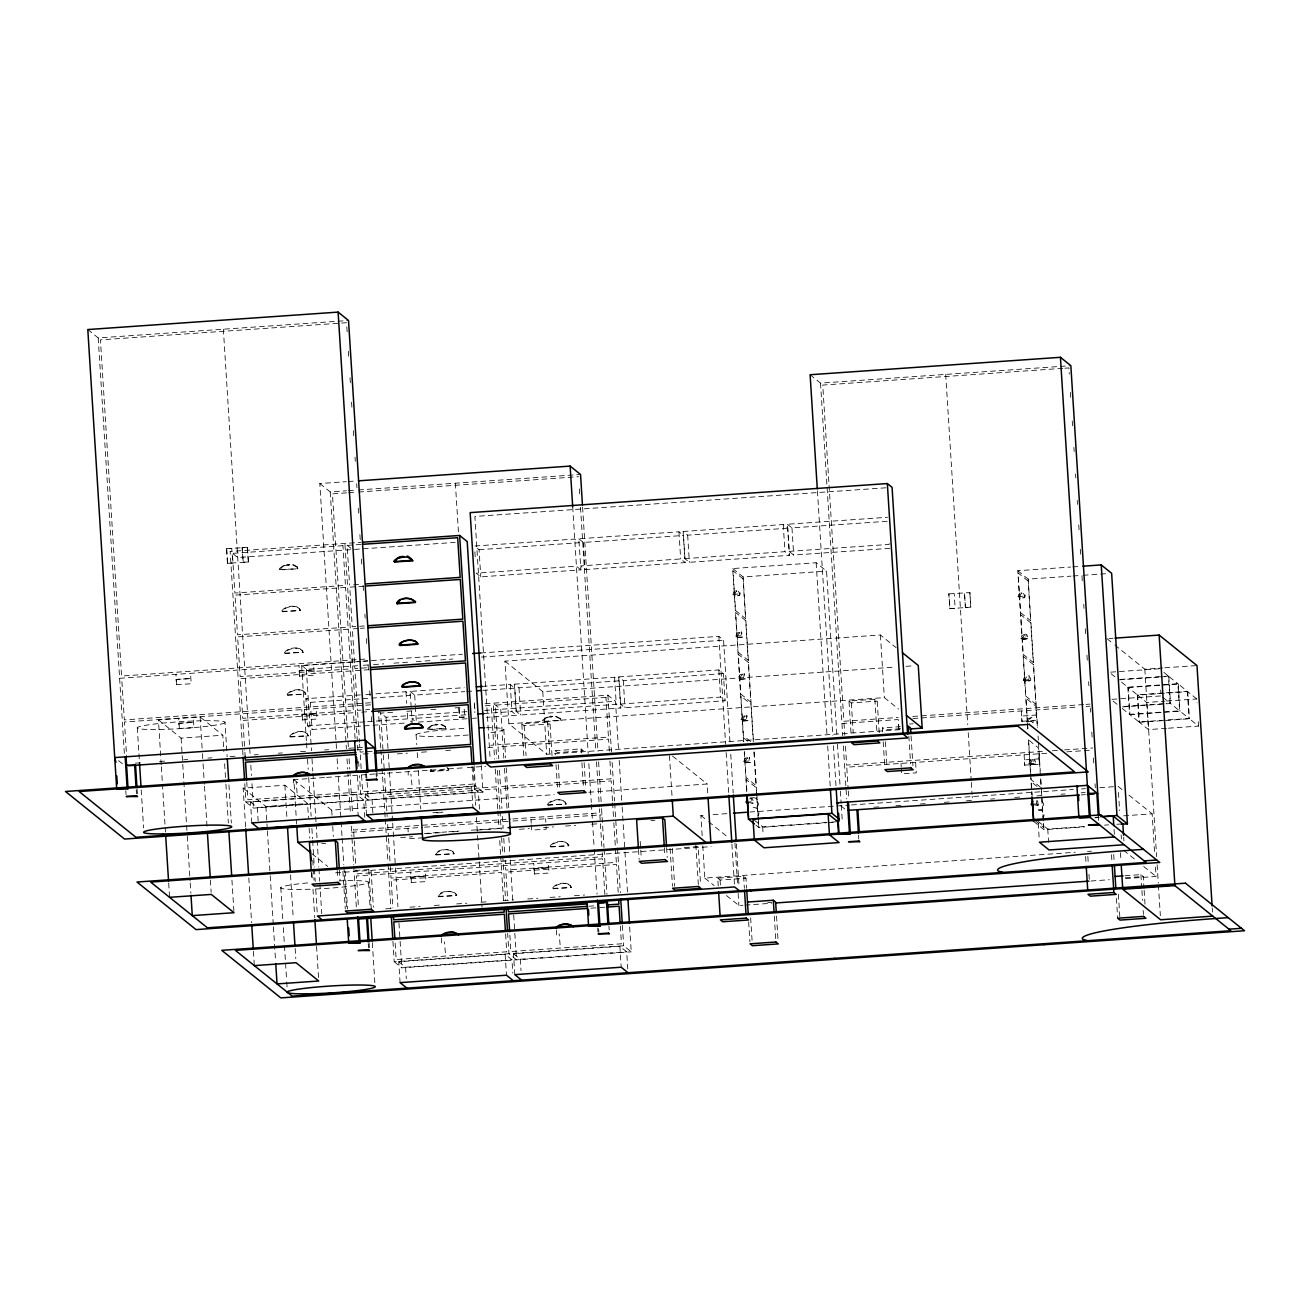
<?xml version="1.0" encoding="UTF-8"?>
<svg xmlns="http://www.w3.org/2000/svg" width="1310" height="1310" viewBox="0 0 1310 1310"><rect width="100%" height="100%" fill="white"/><g stroke="black" fill="none" stroke-linecap="round" stroke-linejoin="round"><path stroke-width="0.75" stroke-dasharray="5 3.75" d="M734.73 595.133C736.187 584.424 746.258 597.18 734.681 595.706L733.027 594.38C735.811 583.343 745.21 598.981 734.681 595.706M737.35 636.889L738.447 633.942L741.542 631.797L737.284 633.008L735.647 636.152L737.301 637.479L742.754 637.102L741.542 631.797L741.1 635.759L742.754 637.102L737.301 637.479M739.986 678.662L741.083 675.714L744.162 673.553L739.921 674.765L738.283 677.909L739.937 679.235L745.374 678.858L744.162 673.553L743.72 677.532L745.374 678.858L739.937 679.235M742.606 720.418L743.703 717.471L746.798 715.309L742.541 716.537L740.903 719.665L742.557 720.991L747.994 720.615L746.798 715.309L746.356 719.288L747.994 720.615L742.557 720.991M745.243 762.174L746.34 759.227L749.418 757.082L745.177 758.293L743.54 761.421L745.177 762.764L750.63 762.371L749.418 757.082L748.976 761.044L750.63 762.371L745.177 762.764M1019.802 597.311C1021.26 586.602 1031.33 599.358 1019.753 597.9L1018.099 596.558C1020.899 585.537 1030.282 601.159 1019.753 597.9M1022.373 639.657L1023.536 636.12L1026.712 634.171L1025.108 634.138L1021.964 635.547L1020.736 638.33L1022.373 639.657L1027.793 638.723M1025.01 681.413C1025.648 670.065 1037.684 682.346 1025.01 681.413L1023.356 680.087L1023.798 678.302L1027.728 675.894L1029.463 675.927L1028.808 679.71L1030.413 680.496M1030.266 764.942L1031.412 761.405L1034.589 759.456L1032.984 759.423L1029.84 760.832L1028.612 763.615L1030.266 764.942L1035.67 764.008M1036.718 800.541L1036.619 803.947L1038.24 804.733M408.196 775.127L408.212 771.557M411.93 784.919L410.881 774.112M1027.711 721.957C1028.432 717.569 1034.179 716.374 1033.05 722.219M431.203 769.74L430.728 771.492L448.921 770.231L447.692 768.102L448.921 770.231M435.935 854.464C437.212 850.223 451.295 846.375 454.161 853.743L435.984 855.021C435.984 848.585 449.232 848.438 453.391 851.991M438.572 896.237C439.833 891.995 453.931 888.147 456.797 895.516L438.621 896.777C438.621 890.341 451.852 890.21 456.027 893.747M279.292 569.048C278.506 569.162 285.449 562.891 289.723 564.741L283.026 566.149L279.816 569.997L298.009 568.736C298.14 565.019 283.861 561.728 297.223 566.984M281.928 610.804C285.465 605.335 297.566 604.139 300.629 610.493L282.452 611.77C281.11 608.904 294.963 603.091 299.859 608.741M284.548 652.56C288.085 647.091 300.203 645.895 303.265 652.265L285.072 653.526C283.746 650.661 297.599 644.847 302.479 650.497M287.185 694.316C290.722 688.847 302.823 687.652 305.885 694.022L287.709 695.283C286.366 692.417 300.219 686.604 305.115 692.253M289.805 736.089C293.342 730.603 305.459 729.424 308.505 735.778L290.329 737.039C289.002 734.173 302.856 728.376 307.735 734.026M427.584 728.769C426.798 728.884 433.725 722.629 437.999 724.463L431.301 725.887L428.108 729.736L446.284 728.458C446.415 724.741 432.153 721.45 445.515 726.706M430.204 770.526L430.728 771.492L430.744 769.379M542.307 720.778C541.521 720.893 548.464 714.621 552.722 716.472L546.024 717.896L542.831 721.745L561.008 720.467C561.155 716.75 546.876 713.459 560.238 718.715M547.564 804.291C551.101 798.822 563.202 797.626 566.264 803.996L548.088 805.257C546.761 802.391 560.615 796.578 565.494 802.228M550.2 846.063C553.737 840.578 565.838 839.399 568.9 845.752L550.708 847.013C549.381 844.148 563.234 838.351 568.114 844M552.82 887.82C556.357 882.351 568.458 881.155 571.52 887.509L553.344 888.786C552.018 885.92 565.855 880.107 570.751 885.756M293.358 783.2L293.489 779.548M297.092 792.992L296.158 782.119M441.65 942.938L441.667 937.894M445.367 952.714L444.434 941.841M556.373 934.931L556.39 929.904M560.107 944.723L559.157 933.85M749.811 799.002L752.071 797.986M749.975 798.052L752.202 797.986M87.803 329.547L98.201 337.931L348.526 320.491M346.56 322.719L100.428 339.863L121.568 676.042L367.717 658.897M810.12 374.742L820.518 383.126L1070.843 365.686M1062.836 368.339L822.745 385.075L843.886 721.253L898.136 717.471M1064.85 368.208L1068.894 367.913L1069.271 374.038M336.49 748.518L319.82 483.537L346.266 481.687M348.296 481.54L354.404 481.114M319.82 483.537L330.218 491.921L346.364 490.792M348.394 490.66L356.467 490.087M358.481 489.956L580.543 474.482M346.56 492.871L332.429 493.854L348.46 748.534M348.575 492.74L356.648 492.167M358.662 492.036L578.578 476.709M885.969 487.795L474.875 516.435L490.136 758.85M248.491 561.99L243.087 562.203L242.153 547.58L247.377 547.22L248.491 561.99L227.432 563.3L226.515 548.677L231.919 548.464M226.515 548.677L247.557 547.383M242.989 755.149L230.167 551.444L361.003 542.324M361.183 544.403L347.117 545.386L349.606 585.062M350.458 549.692L237.732 557.536L230.167 551.444M354.47 549.414L455.11 542.389M227.432 563.3L232.836 563.087L231.723 548.317M580.903 569.866L576.367 566.215L476.234 573.191L480.77 576.842L580.903 569.866L578.823 538.77L678.957 531.794L683.492 535.462L685.195 562.596L585.079 569.572L580.526 565.92L680.66 558.944L685.195 562.596M683.132 531.5L783.249 524.524L787.785 528.192L789.504 555.325L689.371 562.301L684.835 558.649L683.132 531.5L687.668 535.168L787.785 528.192M889.801 548.35L793.68 555.047L789.128 551.379L787.425 524.246L887.558 517.27M479.067 549.692L579.2 542.717L574.648 539.065L474.531 546.041L479.067 549.692L480.77 576.842M578.823 538.77L583.376 542.438L683.492 535.462M787.425 524.246L791.96 527.897L888.082 521.2M283.893 565.543L292.949 564.905M279.325 569.604L298.009 568.736M684.835 558.649L784.952 551.674L789.504 555.325M789.128 551.379L889.261 544.403L889.015 540.522M353.635 584.784L361.675 584.227M363.803 586.176L349.737 587.158L352.243 626.819L364.295 625.983M743.605 741.706L732.716 568.556L816.146 562.743L826.561 571.127L836.943 736.138M732.716 568.556L743.114 576.94L826.561 571.127M281.961 611.361L300.645 610.493M1027.269 721.483L1017.788 570.734L1070.696 567.05M1072.743 566.902L1080.881 566.346M733.027 594.38L738.463 594.003M1017.788 570.734L1028.203 579.118L1070.925 576.138M1072.972 576.007L1081.11 575.434M1083.141 575.286L1107.572 573.583M358.4 628.489L352.374 628.915L354.863 668.591L368.929 667.609M360.414 628.358L364.426 628.079M948.833 593.872L969.891 592.578L970.808 607.201L949.947 608.642L948.833 593.872L949.947 608.642M1018.099 596.558L1023.552 596.181M284.581 653.133L303.265 652.249M949.75 608.495L955.154 608.282L954.237 593.676M965.404 607.398L964.487 592.791L965.404 607.398L970.808 607.201M306.393 740.821L301.644 665.447L360.659 661.337M362.706 661.19L462.414 654.247M480.737 652.969L718.846 636.382L723.562 640.197L730.112 744.08M119.619 678.285L367.848 660.977M735.647 636.152L741.1 635.759M301.644 665.447L306.376 669.263L361.331 665.431M363.361 665.283L371.5 664.727M373.53 664.579L383.715 663.875M393.884 663.155L408.13 662.172M416.269 661.599L432.546 660.469M440.684 659.896L452.9 659.045M481.392 657.063L723.562 640.197M176.08 679.415L190.867 678.564L176.08 679.415L176.588 684.803L175.933 674.355M299.155 670.851L313.941 669.983L299.155 670.851L299.662 676.222L299.007 665.775M369.06 669.688L354.994 670.671L357.499 710.347L363.525 709.922M899.741 729.686L546.712 754.282L508.886 723.791L504.94 661.141L880.418 634.99L896.171 647.697M176.408 684.639L191.195 683.771L190.54 673.34M299.482 676.075L314.269 675.207L313.614 664.76M1020.736 638.33L1026.172 637.954C1030.38 641.523 1024.944 628.489 1026.172 637.954M1022.439 639.083L1027.793 638.707M287.201 694.889L305.885 694.022M1108.997 638.559L1113.009 638.281M404.2 723.087L312.075 729.506L307.539 725.855L305.836 698.705L363.902 694.66M365.916 694.529L373.923 693.956M375.921 693.825L405.953 691.729L410.505 695.397L310.372 702.373L305.836 698.705M367.619 721.663L407.672 718.879L412.208 722.53L410.128 691.434L464.199 687.668M482.227 686.424L510.261 684.459L514.797 688.127L516.5 715.276L486.468 717.356M514.437 684.18L614.554 677.204L619.106 680.856L620.809 708.006L520.676 714.982L516.14 711.314L514.437 684.18L518.973 687.832L619.106 680.856M618.729 676.91L718.862 669.934L723.398 673.586L725.101 700.735L624.985 707.711L620.432 704.059L618.729 676.91L623.265 680.561L723.398 673.586M410.128 691.434L414.68 695.102L464.739 691.615M466.737 691.467L472.746 691.058M482.751 690.354L514.797 688.127M370.468 702.75L124.335 719.894L121.699 678.138M504.94 661.141L542.782 691.647L895.811 667.036M906.012 666.332L914.167 665.758M370.599 704.829L124.466 721.99L126.595 755.788M161.228 764.712L158.412 719.829L200.119 716.93L222.831 735.221L223.863 751.547M365.539 709.791L369.551 709.512M178.831 723.267L193.634 722.399L178.831 723.267L179.355 728.638L178.7 718.207M301.906 714.703L316.692 713.835L301.906 714.703L302.43 720.074L301.775 709.627M361.642 712.149L369.682 711.592M485.126 703.732L607.905 695.184L615.471 701.276L618.549 750.172M392.722 712.28L380.67 713.115L383.159 752.792M406.804 711.297L414.844 710.724M430.925 709.611L438.965 709.054M455.045 707.924L463.085 707.367M485.191 705.828L491.217 705.402L493.723 745.079L487.697 745.505M179.159 728.491L193.962 727.623L193.307 717.192M302.233 719.91L317.02 719.059L316.365 708.612M380.752 747.83L378.443 711.166L386.024 717.274L470.552 711.379M484.651 710.397L615.471 701.276M307.539 725.855L365.621 721.81M465.901 714.818L411.848 718.584L416.383 722.252M483.93 713.557L511.964 711.608L516.5 715.276M516.14 711.314L616.273 704.338L620.809 708.006M620.432 704.059L720.566 697.084L725.101 700.735M1114.876 645.044L1144.825 669.197L1162.887 667.936M1164.885 667.789L1196.98 665.562M458.877 708.153L459.45 717.291L464.853 717.078L464.084 707.793M459.45 717.291L464.853 717.078M1159.35 668.771L1109.275 672.259L1115.334 677.139M158.412 719.829L181.107 738.136L222.831 735.221M418.381 722.105L470.454 718.486M472.451 718.338L476.463 718.06M1023.356 680.087L1028.808 679.71M1025.059 680.84L1030.413 680.463M432.169 725.265L441.224 724.643M546.892 717.274L555.948 716.652M289.837 736.646L308.521 735.778M1120.361 679.432L1162.428 676.5M1164.426 676.369L1168.422 676.091L1170.141 703.241L1166.129 703.519M1158.793 677.09L1118.74 679.89L1127.828 687.21L1177.887 683.722L1179.59 710.855L1129.531 714.343L1120.443 707.023M1160.791 676.959L1168.798 676.402L1177.887 683.722M427.617 729.326L446.301 728.458M508.886 723.791L884.348 697.624L898.545 709.054M523.803 755.641L521.806 723.824L547.678 722.023L550.036 723.922L552.034 755.739M850.992 732.847L848.978 701.03L874.867 699.229L877.209 701.112L879.223 732.945M521.806 723.824L524.147 725.724L550.036 723.922M848.978 701.03L851.336 702.93L877.209 701.112M1128.205 687.504L1178.263 684.017L1187.351 691.336L1189.054 718.486L1138.996 721.974L1129.908 714.654L1128.205 687.504L1137.293 694.824L1187.351 691.336M740.903 719.665L746.356 719.288M135.438 763.157L141.464 762.747M159.591 761.487L167.631 760.913M183.744 759.8L187.772 759.522M207.897 758.113L211.925 757.835M230.036 756.574L238.093 756.017M254.189 754.887L258.217 754.609M278.342 753.201L282.37 752.923M300.481 751.662L308.538 751.105M324.634 749.975L328.663 749.697M348.787 748.305L362.87 747.322M1166.473 728.344L1148.461 729.588L1139.372 722.268L1137.669 695.135L1187.728 691.647L1196.816 698.967L1197.045 702.831M356.975 749.828L363.001 749.402M372.187 751.269L360.119 752.104L359.611 744.178M368.29 753.643L360.25 754.2L361.363 771.999M912.726 716.455L1084.009 704.518M1086.023 704.371L1090.035 704.092M397.372 753.889L407.41 753.184M421.492 752.218L429.533 751.645M445.613 750.532L453.653 749.975M487.828 747.584L493.854 747.175L494.607 759.079M841.937 723.48L898.267 719.55L898.922 729.997L898.594 724.774M912.857 718.535L1078.114 707.023M1086.154 706.467L1090.166 706.188M1137.669 695.135L1146.741 702.455L1164.77 701.194M1166.768 701.047L1196.816 698.967M1124.078 706.45L1164.131 703.65M1122.457 706.892L1164.508 703.961M1166.506 703.814L1170.518 703.535L1179.59 710.855M909.533 724.021L913.185 723.759M1021.325 710.986L1021.996 721.417L1021.472 716.046L1036.079 715.031M555.145 750.695L581.034 748.894L583.376 750.794L557.487 752.595L555.145 750.695L555.391 754.675M882.58 731.881L882.334 727.901L900.248 726.657M900.609 728.688L884.676 729.801L882.334 727.901M1021.8 721.27L1036.587 720.402L1035.932 709.971M1031.428 721.466L1025.992 721.843L1027.613 718.715L1031.871 717.503L1031.428 721.466L1033.082 722.792M1129.908 714.654L1179.983 711.166L1189.054 718.486M296.649 824.121L293.866 779.663L299.974 779.237M302.02 779.09L324.471 777.534M326.517 777.387L359.153 775.111M361.2 774.963L465.279 767.709M467.31 767.578L485.683 766.301M430.237 771.099L448.413 769.822M1139.372 722.268L1189.431 718.781L1198.519 726.1L1198.159 720.287M245.592 826.888L243.152 788.129L284.876 785.23L307.572 803.521L308.472 817.8M1168.471 728.196L1198.519 726.1M743.54 761.421L748.976 761.044M244.773 783.675L245.936 802.015L475.383 786.016L482.964 792.124L481.294 765.63M251.798 822.909L250.488 802.015L356.86 794.613L363.672 800.099L364.753 817.178M366.522 814.902L365.212 794.024L471.6 786.622L478.412 792.108L479.476 809.187M1042.351 751.465L846.653 765.089L845.408 745.21M1052.438 750.761L1062.525 750.057M1064.555 749.909L1092.802 747.944M243.152 788.129L265.865 806.436L307.572 803.521M250.488 802.015L257.3 807.517L363.672 800.099M365.212 794.024L372.024 799.509L478.412 792.108M245.936 802.015L253.501 808.106L482.964 792.124M1046.723 753.25L846.784 767.185L848.159 789.062M1066.815 751.858L1092.933 750.041M1024.092 754.838L1024.747 765.269L1024.224 759.898L1038.83 758.883M293.866 779.663L331.708 810.153L554.13 794.662M588.812 792.239L707.171 784.002L707.809 794.106M1028.612 763.615L1034.065 763.222C1038.257 766.808 1032.837 753.758 1034.065 763.222M1030.315 764.369L1035.67 763.992M915.624 762.387L916.279 772.834L901.673 773.85L901.346 768.626M1024.551 765.122L1039.354 764.254L1038.699 753.807M441.437 812.691C427.207 813.101 432.611 812.495 442.96 812.151M547.596 804.864L566.28 803.996M746.094 802.146L751.547 801.769C755.755 805.306 750.27 792.501 751.547 801.769M418.774 825.496L353.585 830.032L353.323 825.955M422.426 825.234L510.802 819.077M512.816 818.947L599.734 812.888L599.472 808.81M749.582 802.768L753.184 803.096L749.566 803.341M351.637 832.276L422.557 827.331M424.571 827.183L510.933 821.173M512.947 821.026L601.945 814.836M424.325 833.487L446.759 831.916M448.806 831.784L459.008 831.064M471.256 830.212L505.938 827.805M426.618 833.651L442.698 832.521M452.736 831.834L458.778 831.408M476.856 830.147L498.979 828.608L497.849 810.759M702.16 835.665L700.883 815.459L704.96 815.164M713.099 814.607L727.345 813.608M749.729 812.053L849.453 805.11M851.484 804.962L1073.299 789.504M1081.454 788.931L1085.515 788.653M1099.761 787.67L1116.038 786.524M400.614 837.548L412.666 836.713M519.366 829.279L529.404 828.575M543.486 827.609L553.524 826.905M565.592 826.053L575.647 825.365M591.727 824.236L599.767 823.679M321.736 843.624L325.715 843.345M650.906 820.699L654.902 820.42M423.212 837.778L408.605 838.793M531.172 824.841L531.5 830.065L546.286 829.197L545.762 823.826M873.852 807.238L879.894 806.829M895.991 805.699L902.033 805.273M920.144 804.012L926.186 803.603M944.297 802.326L950.34 801.917M966.453 800.787L972.478 800.377L972.233 796.398M990.606 799.116L994.617 798.822M1014.759 797.43L1020.785 797.004M1036.898 795.89L1042.924 795.465M1061.051 794.204L1065.063 793.925M1081.176 792.796L1085.204 792.517M1081.307 794.892L1085.335 794.613M1031.167 804.324L1036.619 803.947M1034.654 804.946L1038.273 805.273L1034.638 805.535M754.413 820.24L762.682 826.905L829.656 822.238M831.686 822.107L837.778 821.681M755.903 825.103L758.883 827.511L826.037 822.827M828.084 822.68L834.175 822.254M435.493 854.611L454.177 853.743M550.216 846.62L568.9 845.752M1094.931 817.358L1098.992 817.063M1095.16 817.8L1099.221 817.522M1123.653 815.819L1152.145 813.837L1154.683 854.251M355.075 870.495L371.008 869.398L373.383 907.175M684.262 847.57L698.197 846.587L700.572 884.381M335.638 872.804L711.117 846.637M1038.11 821.321L1047.754 829.083L1086.317 826.397M1104.576 825.136L1108.637 824.841M1116.759 824.285L1122.85 823.859M1033.557 821.304L1043.955 829.688L1084.664 826.856M410.849 877.258L425.635 876.406L410.849 877.258L411.373 882.629L410.718 872.198M533.923 868.694L548.71 867.826L533.923 868.694L534.447 874.065L533.792 863.617M411.176 882.481L425.979 881.614L425.308 871.183M534.251 873.917L549.037 873.049L548.382 862.602M438.113 896.384L456.797 895.5M552.853 888.376L571.537 887.509M702.799 845.769L704.829 878.093L1075.215 852.286M1087.431 851.435L1091.492 851.156M718.24 886.084L717.749 878.142L743.621 876.324L745.98 878.224L746.602 888.164M717.749 878.142L720.091 880.025L745.98 878.224M385.598 908.878L393.72 908.305M409.964 907.175L420.117 906.471M434.331 905.472L442.452 904.915M456.666 903.916L466.818 903.212M481.032 902.23L489.154 901.657M503.384 900.674L513.536 899.97M527.75 898.971L537.902 898.267M550.085 897.415L560.238 896.711M574.451 895.712L584.604 895.008M588.812 906.242L596.852 905.668M590.941 908.19L605.024 907.208M1124.995 875.751L1140.928 874.638L1143.27 876.521L1144.023 888.458M767.693 902.688L771.672 902.41M1125.355 877.782L1143.27 876.521M726.493 895.565L738.889 905.538L742.95 905.259M744.997 905.112L771.443 903.278M1090.952 881.008L1109.275 879.731M1125.552 878.601L1156.075 876.472L1155.322 864.354M392.935 941.366L394.212 961.737L623.675 945.754L631.24 951.846L629.57 925.368M400.074 982.631L398.764 961.753L505.152 954.335L511.964 959.821L512.8 973.117M514.814 974.64L513.487 953.762L619.876 946.344L626.688 951.83L627.768 968.925M398.764 961.753L405.576 967.238L511.964 959.821M513.487 953.762L520.299 959.247L626.688 951.83M394.212 961.737L401.777 967.828L631.24 951.846M446.857 767.513L448.135 768.462M1163.886 672.423L1168.422 676.091M1106.999 638.691L1113.303 643.783M1162.56 697.133L1170.141 703.241M1020.998 592.759L1021.816 593.43M1117.053 704.289L1110.995 699.409L1161.053 695.921L1160.693 690.092M969.891 592.578L970.612 607.038M1118.085 786.393L1122.719 790.126M1128.909 795.121L1152.145 813.837M1123.571 850.272L1135.95 860.261M1143.696 866.499L1156.075 876.472M1036.98 786.393L1031.248 781.775L1031.74 789.684M1035.047 820.518L1043.644 827.445L1041.401 791.846M735.909 590.581L736.728 591.236M840.84 805.846L845.097 809.269M750.581 741.525L743.409 735.745L740.92 696.068L750.941 704.158L753.316 741.853M747.846 741.296L743.54 737.841L743.785 741.804M672.489 756.034L707.171 784.002M700.883 815.459L707.072 820.437M708.628 821.697L728.753 837.909M350.949 548.333L344.89 543.453L357.974 751.236M561.024 720.467L559.796 718.355M704.829 878.093L714.114 885.576M242.153 547.58L243.267 562.35M311.993 853.743L327.762 866.45M118.506 760.635L122.763 764.074M565.052 801.867L565.773 803.587M567.672 843.64L568.409 845.359M570.292 885.396L571.029 887.116M445.056 726.346L445.793 728.065M296.781 566.608L297.501 568.343M452.949 851.631L453.669 853.35M299.401 608.38L300.137 610.1M455.569 893.387L456.306 895.107M302.037 650.137L302.757 651.856M304.657 691.893L305.394 693.629M307.293 733.666L308.014 735.385M1037.504 800.656L1038.224 804.7M1212.241 907.977L1212.487 912.055M1187.728 691.647L1189.431 718.781M1178.263 684.017L1179.983 711.166M1168.798 676.402L1170.518 703.535M1144.825 669.197L1156.632 856.609M1157.139 864.764L1158.286 883.087M1158.417 885.134L1160.349 915.69M1146.741 702.455L1148.461 729.588M1137.293 694.824L1138.996 721.974M1144.154 890.44L1145.022 904.375M1140.928 874.638L1141.796 888.557M1141.927 890.538L1142.549 900.494M1143.171 910.434L1143.433 914.413M1127.828 687.21L1129.531 714.343M1123.685 837.139L1123.931 840.938M1118.462 792.452L1119.608 810.628M1121.131 834.879L1121.393 838.924M1120.443 852.597L1120.967 860.752M1118.396 894.239L1120.017 920.095M1114.04 829.377L1114.515 836.959M1113.713 854.595L1114.09 860.572M1116.415 898.316L1117.676 918.195M1111.502 854.693L1111.879 860.67M1098.304 816.474L1098.55 820.387M1070.417 392.378L1070.941 400.516M1072.219 420.887L1072.612 427.011M1073.889 447.381L1074.151 451.459M1075.559 473.876L1075.805 477.937M1077.213 500.354L1077.475 504.432M1078.752 524.802L1079.145 530.91M1080.292 549.25L1080.815 557.405M1081.962 575.745L1082.338 581.853M1083.763 604.27L1084.009 608.331M1085.302 628.718L1085.679 634.826M1086.956 655.197L1087.349 661.304M1088.626 681.691L1088.888 685.769M1090.297 708.17L1090.542 712.149M1091.803 732.044L1092.163 738.005M1093.424 757.982L1093.801 763.959M1095.062 783.838L1095.307 787.818M1087.84 856.396L1088.332 864.354M1088.97 874.294L1089.331 880.271M1085.613 856.494L1086.121 864.453M1047.754 829.083L1048.59 842.379M1028.203 579.118L1037.553 727.836M1038.06 735.974L1038.322 740.052M1038.453 742.082L1040.238 770.608M1040.762 778.762L1041.778 795.055M1041.909 797.086L1043.955 829.688M1037.274 726.182L1036.013 706.336L1025.992 698.263L1027.482 722.056M1040.402 775.864L1038.65 748.092L1028.612 740.019L1031.117 779.696L1041.139 787.768L1040.517 777.862M1038.224 823.204L1039.305 840.299M1027.613 724.037L1027.99 729.997M1031.871 791.666L1032.116 795.628M1027.4 723.513L1027.793 729.621M1028.432 739.806L1030.479 772.409M1030.61 774.439L1031.887 794.81M945.689 374.414L967.73 724.708M968.221 732.65L971.234 780.482M971.349 782.479L972.102 794.4M911.056 735.942L912.939 765.777M908.845 736.04L910.597 763.877M901.018 763.402L901.231 766.89M880.418 634.99L884.348 697.624M885.429 741.722L886.935 765.597M883.202 741.82L884.708 765.679M874.867 699.229L876.865 731.045M851.336 702.93L853.203 732.749M858.541 835.141L858.787 839.055M844.017 723.333L844.77 735.27M848.29 791.043L848.782 799.002M820.518 383.126L842.707 735.712M843.345 745.914L846.686 798.936M837.45 744.276L840.267 789.095M840.398 791.142L841.167 803.357M841.298 805.388L842.314 821.697M817.424 490.923L832.816 735.532M833.455 745.717L836.026 786.491M816.146 562.743L827.052 735.892M827.691 746.078L830.245 786.819M791.96 527.897L793.68 555.047M783.249 524.524L784.952 551.674M776.535 916.067L778.025 939.925M774.308 916.149L775.798 940.023M762.682 826.905L763.157 834.503M743.114 576.94L753.496 741.951M754.134 752.136L756.574 790.831M756.705 792.877L758.113 815.279M758.244 817.325L758.883 827.511M753.938 751.875L756.067 785.591L746.045 777.501L744.424 751.727M756.689 795.596L756.197 787.687L746.176 779.597L747.044 793.451M756.82 797.577L758.195 819.323M758.31 821.304L758.555 825.267M744.244 751.891L746.815 792.632M750.646 917.868L752.153 941.726M748.665 921.929L749.926 941.824M743.621 876.324L744.375 888.262M730.751 754.265L733.191 792.976M736.384 843.902L739.086 886.673M734.943 842.903L737.612 885.331M738.12 893.42L738.889 905.538M718.846 636.382L725.625 744.342M726.149 752.497L728.704 793.238M731.913 844.164L734.484 884.905M718.862 669.934L720.566 697.084M720.091 880.025L720.467 885.986M687.668 535.168L689.371 562.301M678.957 531.794L680.66 558.944M695.839 844.704L698.345 884.479M669.459 755.526L672.128 797.954M672.308 848.405L674.683 886.182M670.081 848.503L672.472 886.28M666.593 847.57L667.232 857.51M664.383 847.668L664.874 855.61M640.213 841.413L641.212 857.329M638.494 849.469L639.116 859.409M623.265 680.561L624.985 707.711M614.554 677.204L616.273 704.338M619.188 760.357L622.004 805.175M622.135 807.206L624.837 849.994M624.952 852.024L627.523 892.765M607.905 695.184L611.492 752.218M612.13 762.404L614.57 801.114M614.701 803.145L617.387 845.933M617.518 847.963L620.334 892.781M622.397 925.384L623.675 945.754M609.33 751.072L608.577 739.184L498.029 746.88L498.766 758.785M609.952 760.995L611.082 778.844L500.518 786.557L499.388 768.708M612.458 800.77L611.213 780.94L500.649 788.636L501.894 808.483M612.572 802.752L613.457 816.638M613.833 822.696L615.34 846.506M615.454 848.487L616.339 862.373L505.775 870.069L505.152 860.162M618.205 892.225L616.47 864.453L505.906 872.165L507.658 899.937M620.334 926.006L621.448 943.806L510.9 951.502L509.77 933.703M619.876 946.344L621.186 967.222M582.59 507.085L597.982 751.645M598.621 761.847L601.437 806.682M601.568 808.712L604.008 847.455M604.123 849.502L606.956 894.37M608.937 926.023L609.183 929.936M583.376 542.438L585.079 569.572M579.347 488.941L579.74 495.049M580.51 507.281L595.886 751.76M596.525 761.945L599.341 806.78M599.865 814.984L602.109 850.779M602.24 852.761L602.485 856.74L356.353 873.885L356.091 869.905M604.876 894.615L602.616 858.82L356.484 875.981L358.481 907.797M572.699 506.855L588.206 753.496M588.845 763.697L591.285 802.424M591.416 804.455L594.118 847.259M594.232 849.306L597.065 894.14M598.637 928.708L598.883 932.622M597.688 927.938L597.933 931.852M584.129 762.715L585.75 788.571M581.034 748.894L581.28 752.873M581.902 762.813L583.408 786.671M558.24 764.516L559.747 788.391M556.029 764.614L557.52 788.489M547.678 722.023L549.807 755.837M542.782 691.647L546.712 754.282M545.631 818.75L545.844 822.238M531.025 819.765L531.238 823.253M524.147 725.724L526.03 755.542M518.973 687.832L520.676 714.982M510.261 684.459L511.964 711.608M520.299 959.247L521.02 970.628M503.842 729.637L505.611 757.737M506.233 767.775L508.755 807.926M503.826 758.163L500.748 709.283L493.182 703.175L496.637 758.179M504.465 768.348L507.035 809.089M508.82 837.614L510.098 857.985M510.229 860.015L512.8 900.772M513.7 915.019L514.715 931.328M514.846 933.359L516.517 959.837L508.951 953.746L507.658 933.375M502.401 816.408L503.155 828.313M503.777 838.334L504.645 852.221M497.407 770.395L499.847 809.105M499.978 811.136L501.124 829.476M501.632 837.63L502.663 853.923M502.794 855.954L505.611 900.772M495.229 768.986L496.343 786.851L385.795 794.548L384.419 772.72M497.734 808.761L496.474 788.931L385.926 796.627L387.171 816.474M499.732 840.611L500.6 854.497M500.731 856.478L501.599 870.364L391.051 878.06L390.167 864.191M503.482 900.232L501.73 872.46L391.182 880.156L392.918 907.928M505.611 933.997L506.724 951.797L396.177 959.51L395.047 941.694M505.152 954.335L506.462 975.213M474.891 551.854L475.383 559.616M474.826 709.038L474.171 701.587L474.859 712.542M474.105 765.646L475.383 786.016M455.372 483.193L458.566 533.923M473.238 767.07L475.645 805.355M476.398 817.44L477.413 833.487M477.544 835.485L482.047 907.175M472.058 766.268L473.172 784.084L362.608 791.78L361.494 773.981M471.6 786.622L472.91 807.5M459.057 708.301L459.646 717.438M414.68 695.102L415.286 704.796M415.401 706.729L416.252 720.303M416.105 734.615L416.727 744.653M417.235 752.677L417.743 760.717M418.365 770.755L420.772 808.892M405.953 691.729L406.69 703.372M407.295 713.066L407.672 718.879M407.95 828.346L408.18 831.834M405.576 967.238L406.296 978.635M386.024 717.274L388.202 751.907M388.333 753.938L389.348 770.231M389.479 772.278L392.558 821.157M392.689 823.204L395.374 865.976M395.505 868.022L397.945 906.716M398.96 923.026L399.992 939.319M400.123 941.35L401.777 967.828M383.29 754.871L384.288 770.739M387.662 824.399L388.415 836.304M388.546 838.4L390.052 862.193M380.882 749.877L381.914 766.17M382.045 768.217L385.107 817.096M385.238 819.143L387.94 861.914M388.071 863.961L390.888 908.763M376.936 772.032L377.182 775.946M376.101 773.227L376.347 777.141M346.822 326.796L347.199 332.904M348.362 351.244L348.738 357.352M350.032 377.738L350.409 383.846M351.571 402.186L352.079 410.325M353.356 430.712L353.749 436.819M355.026 457.19L355.288 461.267M356.697 483.685L356.942 487.746M358.236 508.133L358.613 514.24M359.89 534.611L360.283 540.719M361.429 559.059L361.953 567.214M363.099 585.554L363.492 591.661M364.901 614.079L365.146 618.14M366.44 638.527L366.816 644.635M368.094 664.956L368.47 670.933M369.731 690.812L370.091 696.773M371.352 716.767L371.729 722.727M372.024 799.509L372.859 812.806M366.554 773.637L368.225 800.115L360.659 794.007L359.513 775.684M365.67 773.948L365.916 777.862M368.781 869.48L371.287 909.255M368.536 882.547L370.059 906.635M372.335 942.774L374.856 982.926M357.63 712.427L359.497 742.197M358.613 761.421L358.989 767.529M369.06 942.725L369.42 948.604M368.241 943.921L368.487 947.851M355.075 738.512L353.454 712.722L242.89 720.434L244.773 750.188M357.45 776.24L358.449 792.075L247.885 799.771L246.771 781.972M356.86 794.613L358.187 815.491M349.099 758.719L349.737 768.921M349.868 770.951L352.554 813.739M353.716 832.128L355.976 867.924M330.218 491.921L346.38 748.714M347.019 758.899L347.658 769.085M347.789 771.131L350.474 813.936M351.244 826.151L351.882 836.353M352.013 838.384L353.684 864.895M353.815 866.942L356.385 907.732M345.119 871.199L347.51 908.976M337.128 758.703L337.767 768.904M338.275 777.059L340.977 819.864M341.108 821.894L341.992 836.157M342.123 838.203L343.793 864.698M343.924 866.745L346.61 909.549M342.909 871.297L345.283 909.074M339.421 870.364L340.043 880.304M337.194 870.462L337.685 878.404M331.708 810.153L332.085 816.212M332.724 826.315L333.346 836.419M310.372 702.373L312.075 729.506M306.376 669.263L311.502 750.745M312.009 758.883L312.779 771.115M312.91 773.146L315.988 822.041M316.119 824.072L317.02 838.334M317.135 840.381L318.805 866.86M318.936 868.89L319.706 881.122M319.837 883.153L321.752 913.709M306.524 742.852L307.031 751.007M307.539 759.145L308.177 769.33M308.702 777.485L311.125 816.195M311.895 828.411L312.533 838.596M312.664 840.643L314.334 867.122M314.465 869.152L315.235 881.384M315.743 889.523L317.282 913.971M312.779 860.228L314.04 880.124M309.111 828.002L309.766 838.203M311.944 872.886L312.451 881.04M312.975 889.212L314.76 917.77M316.561 946.328L318.739 981.01M311.305 872.263L311.813 880.222M284.876 785.23L286.923 817.866M290.525 874.982L293.211 917.835M295.143 948.424L295.782 958.625M280.798 887.525L282.829 919.653M283.337 927.676L284.335 943.74M284.466 945.754L286.612 979.88M286.743 981.894L287.119 987.92M265.865 806.436L267.273 828.87M267.404 830.917L270.089 873.754M270.22 875.784L273.299 924.745M273.43 926.792L275.608 961.474M247.377 547.22L248.294 561.843M257.3 807.517L258.135 820.797M223.355 329.203L250.161 755.166M250.816 765.335L251.454 775.52M251.962 783.658L253.501 808.106M244.888 752.169L245.134 756.132M248.802 877.896L251.618 922.78M253.419 951.338L254.32 965.617M226.712 548.825L227.629 563.447M225.025 722.629A44.065 3.455 -3.6 0 1 156.463 729.523A44.065 3.455 -3.6 0 1 161.998 723.202A44.065 3.455 -3.6 0 1 225.025 722.629L227.17 756.754M228.939 784.87L231.346 823.008M224.632 763.779L225.778 782.152M225.91 784.182L228.349 822.942M231.935 880.074L233.999 912.71M200.119 716.93L202.313 751.612M202.428 753.643L202.952 761.814M203.083 763.845L204.36 784.248M204.491 786.295L207.176 829.132M210.386 880.14L211.156 892.372M181.107 738.136L187.133 834.011M187.264 836.058L190.097 880.942M190.228 882.973L190.867 893.174M161.359 766.759L165.469 832.03M168.679 883.038L169.563 897.317M137.288 727.607L139.564 763.746M141.202 789.848L143.609 827.986M137.042 788.735L137.419 794.613M136.224 789.93L136.469 793.844M98.201 337.931L124.499 755.772M125.793 790.667L126.038 794.581M339.126 880.86A44.065 3.455 -3.6 0 1 366.816 883.399A44.065 3.455 -3.6 0 1 313.892 889.064M310.224 889.212A44.065 3.455 -3.6 0 1 280.7 887.836A44.065 3.455 -3.6 0 1 309.029 882.776M1041.876 801.163A5.486 5.436 -43.7 0 1 1038.601 810.71M1038.29 809.613A5.486 5.436 -43.7 0 1 1043.497 817.44M486.534 727.705A44.065 3.455 -3.6 0 1 488.728 732.945M468.227 735.008A44.065 3.455 -3.6 0 1 415.99 734.926A44.065 3.455 -3.6 0 1 466.966 728.262M752.857 797.659A5.486 5.436 -43.7 0 1 758.637 802.719A5.486 5.436 -43.7 0 1 753.528 808.532M753.201 807.435A5.486 5.436 -43.7 0 1 758.424 815.262M342.942 545.681L232.378 553.377L234.883 593.053L345.431 585.357L342.942 545.681M345.562 587.437L235.014 595.149L237.503 634.81L348.067 627.113L345.562 587.437M348.198 629.209L237.634 636.906L240.139 676.582L350.687 668.87L348.198 629.209M350.818 670.966L240.27 678.662L242.759 718.338L353.323 710.642L350.818 670.966M605.957 697.411L495.393 705.124L497.898 744.784L608.446 737.088L605.957 697.411M1028.137 581.05L1018.116 572.978L1020.605 612.654L1030.626 620.727L1028.137 581.05M1030.774 622.823L1020.736 614.734L1023.241 654.41L1033.263 662.483L1030.774 622.823M1033.394 664.579L1023.372 656.49L1025.861 696.167L1035.882 704.256L1033.394 664.579M743.065 578.873L733.027 570.8L735.532 610.46L745.554 618.549L743.065 578.873M745.685 620.629L735.663 612.556L738.152 652.233L748.19 660.306L745.685 620.629M748.321 662.401L738.283 654.312L740.789 693.989L750.81 702.062L748.321 662.401"/><path stroke-width="1.5" d="M747.83 802.26L747.748 803.472L746.094 802.146L747.322 799.362M1032.902 804.438L1032.82 805.65L1031.167 804.324L1032.804 801.196M394.032 561.04C393.246 561.171 400.172 554.9 404.446 556.75L397.749 558.158L394.556 562.006L412.732 560.745C401.433 553 410.046 556.259 412.732 560.745M415.352 602.502L397.176 603.763C396.652 598.179 406.952 598.031 411.242 598.85C422.639 607.365 409.211 594.691 402.399 599.161M399.288 644.569C398.567 642.113 409.702 638.494 414.762 640.95C417.448 642.342 419.397 645.994 415.925 641.556C410.931 639.378 401.646 639.46 399.796 645.535L417.988 644.258M401.908 686.325C401.188 683.869 412.322 680.267 417.382 682.707C420.084 684.098 422.033 687.75 418.545 683.329C413.551 681.135 404.282 681.216 402.432 687.292L420.608 686.031M404.544 728.098C403.808 725.625 414.942 722.023 420.019 724.463C422.704 725.855 424.653 729.506 421.181 725.085C416.187 722.907 406.902 722.989 405.052 729.048L423.245 727.787M292.654 776.175C296.649 771.737 305.77 770.755 310.208 774.947M407.377 768.184C411.373 763.746 420.494 762.764 424.948 766.956M440.93 935.913C444.925 931.476 454.046 930.477 458.5 934.685M555.669 927.906C559.648 923.485 568.769 922.486 573.223 926.694M293.358 776.011C297.616 771.786 305.443 771.246 310.306 774.734M408.098 768.02L410.816 765.924M556.373 927.758C560.631 923.517 568.458 922.977 573.305 926.465M400.369 599.931L397.176 603.763L396.652 602.813M442.747 934.62L444.368 933.637M412.846 765.171L419.855 764.647L425.029 766.743M446.399 932.884L453.407 932.36L458.582 934.472M376.805 770.067L348.526 320.491L338.111 312.107L87.803 329.547L116.705 788.915L128.069 788.947L127.135 788.178L125.154 756.869L126.104 757.622L127.954 786.982M1099.123 815.279L1070.843 365.686L1060.429 357.302L810.12 374.742L817.293 488.892M358.481 480.835L570.128 466.098L580.543 474.482L582.459 505.054M887.345 483.554L470.159 512.619L485.912 763.19L490.644 767.005L907.846 737.939L903.114 734.124L887.345 483.554L892.077 487.369L907.584 733.862M363.017 542.193L459.63 535.462L467.195 541.554L481.163 763.599M363.197 544.272L457.665 537.689L460.17 577.366L365.686 583.949M398.617 557.552L407.672 556.914M394.048 561.613L412.241 560.336M365.817 586.029L460.301 579.446L462.79 619.122L368.323 625.705M396.684 603.37L414.861 602.109M1082.912 566.198L1101.235 564.921L1111.633 573.305L1127.402 823.875L1121.294 824.301M368.454 627.785L462.921 621.202L465.427 660.879L370.943 667.461M399.304 645.126L417.497 643.865M472.599 653.526L480.737 652.969M371.074 669.557L465.558 662.975L468.047 702.651L373.579 709.234M401.941 686.899L420.117 685.621M1115.006 638.134L1159.137 635.072L1196.98 665.562L1212.11 905.947M476.218 686.833L482.227 686.424M476.758 690.779L480.754 690.501M371.696 711.461L468.178 704.731L470.683 744.408L376.199 750.99M477.921 713.983L483.93 713.557M404.561 728.655L422.753 727.394M125.924 765.089L135.569 765.253L136.911 786.786M365.817 748.387L374.513 747.781L375.986 771.262M128.609 765.728L354.961 749.959M355.943 752.399L245.396 760.095L245.134 756.132M356.074 754.478L245.527 762.191L246.64 779.99M374.316 753.217L470.814 746.487L471.927 764.303M909.942 728.982L922.191 728.114L918.261 665.48L902.492 652.773M296.781 826.135L297.796 842.297L422.279 833.635M507.985 827.658L673.274 816.146L706.385 842.821M339.29 868.366L337.669 842.526L335.311 840.627L309.438 842.428L311.19 870.266M666.479 845.572L664.841 819.716L662.5 817.833L636.611 819.634L638.363 847.472M733.453 813.183L747.699 812.184M848.241 810.3L1079.293 795.023M1088.135 793.582L1096.83 792.976L1098.173 814.509M1087.349 794.466L1094.292 793.975M746.946 794.679L748.468 819.11L831.916 813.297L839.35 819.29M838.482 833.062L837.778 821.681L828.116 813.903L753.021 819.127L754.216 838.122M1089.331 816.67L150.65 882.072L207.406 927.808L1146.103 862.422L1089.331 816.67L1060.429 357.302M1100.711 816.621L1116.988 815.491L1127.402 823.875M1103.053 816.785L1113.205 816.081L1122.85 823.859L1123.571 835.24M1098.795 824.301L1088.364 825.022L1099.745 825.054M169.563 897.317L211.287 894.419L233.999 912.71L192.275 915.624L190.998 895.221M1114.515 836.959L1039.419 842.199L1049.064 849.977L1124.16 844.737M1143.483 849.338L1130.956 850.223A146.9 11.528 -3.6 0 0 998.187 871.068L1002.821 872.394M1144.203 860.899L1156.73 860.015M357.941 919.08L586.978 903.949M597.835 902.377L607.463 902.524L608.822 924.058M598.768 903.13L603.992 902.77M586.798 906.373L508.395 911.842L508.149 907.863M606.89 904.981L618.959 904.129L618.713 900.167M586.929 908.469L508.526 913.922L509.656 931.721M607.021 907.06L619.09 906.225L620.088 922.043M747.42 902.05L773.309 900.248L775.651 902.131L776.273 912.087M1115.039 876.439L1122.997 875.882M775.52 902.983L1088.921 881.155M348.722 942.905L360.086 942.938L348.722 942.905L347.232 919.407M588.599 926.186L599.98 926.219L588.599 926.186L587.126 902.705M1121.213 864.813L1122.752 889.261L1174.906 885.625L1159.137 635.072M1113.877 892.487L1087.988 894.288L1090.346 896.171L1116.218 894.37L1113.877 892.487L1112.124 864.633M254.32 965.617L296.044 962.703L318.739 981.01L277.032 983.908L275.739 963.521M1212.749 916.132L1160.594 919.767L1122.752 889.261M1228.223 917.639L1215.713 918.523A146.9 11.528 -3.6 0 0 1082.944 939.368L1087.578 940.695M1228.96 929.183L1241.471 928.315M1097.78 793.745L1087.365 785.345L837.057 802.784L837.991 803.554M1077.884 786.835L1076.935 786.082L1078.9 817.407L1079.849 818.16L1090.28 817.44L1088.315 786.115M906.422 715.407L922.191 728.114M958.363 875.489L959.493 876.406M1043.104 943.789L1044.25 944.706M748.468 819.11L754.429 823.908M754.347 840.005L763.992 847.783L839.088 842.559L829.443 834.781L828.116 813.903M749.762 890.03L750.892 890.947M834.519 958.331L835.649 959.247M739.331 890.751L734.599 886.952L317.413 916.017L322.145 919.817M375.446 748.534L365.048 740.15L114.723 757.589L115.919 762.273M355.567 741.64L354.617 740.87L356.582 772.196L367.963 772.229L367.013 771.475L338.111 312.107M627.998 972.708L621.186 967.222L514.814 974.64L521.626 980.126M513.274 980.715L506.462 975.213L400.074 982.631L406.886 988.117M297.796 842.297L310.421 852.466M1101.235 564.921L1116.988 815.491M1113.205 816.081L1113.795 825.578M1114.351 864.551L1115.842 888.409M1086.236 866.45L1087.742 890.309M1078.376 794.679L1078.752 800.541M1032.247 797.61L1033.606 819.356M1032.018 796.857L1033.557 821.304M910.81 731.962L910.565 727.983L908.207 726.1L908.583 732.061M857.886 810.448L859.245 831.981M856.937 809.695L858.41 833.176M850.272 832.194L848.422 802.833L847.472 802.064L849.453 833.389L850.403 834.142L839.022 834.11L836.157 788.522M838.613 813.346L839.104 821.173M830.376 788.866L831.916 813.297M773.309 900.248L774.063 912.186M747.158 795.416L748.534 817.178M746.733 890.161L748.223 914.02M744.506 890.26L746.012 914.118M733.305 795.006L736.138 839.825M728.835 795.268L731.782 842.133M718.617 892.061L720.123 915.919M708.071 798.134L710.855 842.592M672.259 799.968L673.274 816.146M662.5 817.833L664.252 845.671M627.916 898.889L629.439 923.321M620.727 898.889L622.266 923.337M606.514 901.771L607.873 923.304M598.375 900.772L599.849 924.271M570.128 466.098L572.699 506.855M597.425 900.019L598.916 923.501M588.436 909.337L588.812 915.215M509.017 811.954L510.409 834.028A44.065 3.455 -3.6 0 1 441.83 840.938A44.065 3.455 -3.6 0 1 447.365 834.601A44.065 3.455 -3.6 0 1 510.409 834.028M506.118 908.927L507.527 931.328M503.973 908.158L504.235 912.12L393.671 919.833L393.426 915.854M505.349 930.034L504.366 914.216L393.802 921.913L394.801 937.747M459.63 535.462L473.974 763.615M421.411 818.93L422.671 839.022M391.395 916.918L392.803 939.319M365.998 740.92L367.832 770.28M370.812 918.687L372.204 940.776M367.586 919.243L368.929 940.776M356.549 757.295L356.909 763.173M366.636 918.474L368.11 941.972M356.205 756.459L356.942 768.331M358.481 917.491L359.972 940.989M357.548 916.722L359.136 942.185M348.673 928.004L349.164 935.831M335.311 840.627L337.063 868.465M310.535 850.452L311.174 860.637M314.891 919.8L316.43 944.281M287.561 828.067L290.263 870.904M293.473 921.913L295.012 946.393M243.12 757.196L244.528 779.597M245.723 828.935L248.54 873.819M251.749 924.811L253.288 949.292M227.301 758.768L228.693 780.842M228.857 831.113L231.69 875.997M207.439 833.209L210.14 876.046M165.715 836.124L168.548 880.991M139.564 763.746L140.956 785.836M134.619 764.483L135.978 786.016M116.786 775.978L117.278 783.806M479.706 727.787A44.065 3.455 -3.6 0 1 484.667 727.705M1029.218 724.348L65.5 791.486L124.532 839.055L1088.25 771.917L1029.218 724.348M1017.837 726.133L79.157 791.535L135.912 837.27L1074.593 771.868L1017.837 726.133M550.315 763.779L524.426 765.58L526.784 767.48L552.656 765.679L550.315 763.779M877.503 740.985L851.615 742.786L853.956 744.686L879.845 742.885L877.503 740.985M136.584 795.809L126.153 796.529L137.534 796.578L136.584 795.809M376.478 779.09L366.047 779.827L377.427 779.859L376.478 779.09M583.654 790.65L557.765 792.452L560.123 794.351L585.996 792.55L583.654 790.65M910.843 767.856L884.954 769.658L887.312 771.557L913.185 769.756L910.843 767.856M358.187 815.491L251.798 822.909L258.61 828.395L364.999 820.977L358.187 815.491M472.91 807.5L366.522 814.902L373.334 820.404L479.722 812.986L472.91 807.5M1100.711 814.885L136.993 882.023L196.025 929.609L1159.743 862.455L1100.711 814.885M858.918 841.004L848.487 841.74L859.851 841.773L858.918 841.004M337.947 882.383L312.058 884.185L314.416 886.084L340.289 884.283L337.947 882.383M665.136 859.589L639.247 861.39L641.589 863.29L667.478 861.489L665.136 859.589M371.287 909.255L345.398 911.056L347.756 912.955L373.628 911.154L371.287 909.255M698.476 886.461L672.587 888.262L674.945 890.161L700.817 888.36L698.476 886.461M1185.468 883.186L221.75 950.323L280.782 997.892L1244.5 930.755L1185.468 883.186M1174.087 884.971L235.407 950.372L292.163 996.108L1230.843 930.706L1174.087 884.971M746.258 918.097L720.369 919.898L722.727 921.781L748.6 919.98L746.258 918.097M368.601 949.799L358.17 950.52L369.551 950.569L368.601 949.799M608.495 933.08L598.064 933.817L609.445 933.85L608.495 933.08M775.929 942.005L750.057 943.806L752.399 945.705L778.287 943.904L775.929 942.005M1143.548 916.394L1117.676 918.195L1120.017 920.095L1145.906 918.294L1143.548 916.394M306.54 993.848A44.065 3.455 -3.6 0 0 375.118 986.954A44.065 3.455 -3.6 0 0 312.075 987.511A44.065 3.455 -3.6 0 0 306.54 993.848M163.03 833.93A44.065 3.455 -3.6 0 0 231.592 827.019A44.065 3.455 -3.6 0 0 168.564 827.592A44.065 3.455 -3.6 0 0 163.03 833.93"/></g></svg>
